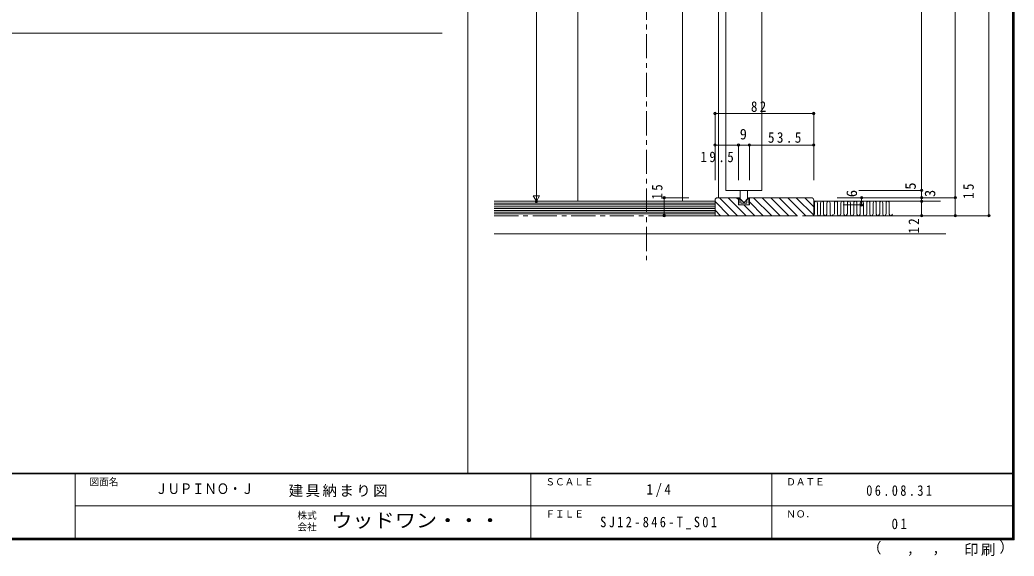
# Model space of a CAD drawing. Units: millimetres at full size, sheet at 1:4; details may follow other scales. Extents: x -800 to 760, y -574 to 557.
# Drawn here: x -66 to 760, y -574 to -129 of the extents above; entities that cross this region are included whole.
import ezdxf
from ezdxf.enums import TextEntityAlignment as Align

# ---------------------------------------------------------------- set-up
doc = ezdxf.new("R2010")
doc.units = ezdxf.units.MM
doc.header["$LTSCALE"] = 4
doc.header["$PDMODE"] = 32
doc.header["$PDSIZE"] = 2
doc.linetypes.add('CHAIN1', pattern=[8, 5, -1, 1, -1])
for name, color, linetype, lineweight in [('0-1_通り芯', 3, 'CHAIN1', 9), ('0-3_仕上', 7, 'Continuous', 18), ('0-A_文字', 7, 'Continuous', 18), ('0-B_寸法', 3, 'Continuous', 9), ('F-0_F-0ﾚｲﾔ', 6, 'Continuous', 18), ('F-1_F-1ﾚｲﾔ', 6, 'Continuous', 18)]:
    doc.layers.add(name, color=color, linetype=linetype, lineweight=lineweight)
doc.layers.add('F-A_F-Aﾚｲﾔ', color=7, linetype='Continuous')
doc.styles.add('HG明朝B', font='')
doc.styles.add('ＭＳ ゴシック', font='')
doc.styles.get('HG明朝B').set_extended_font_data('HG明朝B')
doc.styles.get('ＭＳ ゴシック').set_extended_font_data('MS Gothic')

msp = doc.modelspace()

# ---------------------------------------------------------------- linework, layer by layer
at = {"layer": '0-1_通り芯'}
msp.add_line((454.567, 242.99), (454.567, -328.575), dxfattribs=at)
at = {"layer": '0-3_仕上'}
for p, q in [((306.298, 556.667), (306.298, -505.333)), ((-521.235, -140.238), (284.824, -140.238))]:
    msp.add_line(p, q, dxfattribs=at)
at = {"layer": '0-A_文字', "color": 3, "lineweight": 9}
for p, q in [((683.119, 147.696), (683.119, -271.749)), ((739.119, 147.696), (739.119, -291.749)), ((363.198, 117.696), (363.198, -279.749)), ((711.119, 117.696), (711.119, -276.749)), ((511.567, -206.853), (511.567, -233.035)), ((511.567, -206.853), (593.567, -206.853)), ((593.567, -206.853), (593.567, -233.035)), ((511.567, -233.035), (540.067, -233.035)), ((511.567, -233.035), (511.567, -262.127)), ((531.067, -233.035), (531.067, -262.127)), ((540.067, -233.035), (540.067, -262.127)), ((540.067, -233.035), (593.567, -233.035)), ((593.567, -233.035), (593.567, -262.127)), ((683.119, -270.749), (631.12, -270.749)), ((683.119, -271.749), (683.119, -276.749)), ((363.198, -279.749), (376.405, -279.749)), ((469.338, -291.749), (469.338, -276.749)), ((469.338, -276.749), (489.702, -276.749)), ((683.119, -276.749), (613.138, -276.749)), ((683.119, -276.749), (683.119, -279.749)), ((711.119, -276.749), (683.119, -276.749)), ((683.119, -279.749), (683.119, -291.749)), ((711.119, -276.749), (711.119, -291.749)), ((469.338, -291.749), (489.702, -291.749)), ((739.119, -291.749), (683.119, -291.749))]:
    msp.add_line(p, q, dxfattribs=at)
at = {"layer": '0-A_文字'}
for p, q in [((397.567, 117.696), (397.567, -279.749)), ((484.567, -279.749), (484.567, 117.696)), ((514.567, -276.749), (514.567, 117.696)), ((550.567, 114.696), (550.567, -270.749)), ((550.567, -270.749), (520.567, -270.749)), ((532.567, -270.749), (532.567, -277.649)), ((538.567, -270.749), (538.567, -277.649)), ((328.18, -279.749), (511.567, -279.749)), ((511.567, -278.749), (511.567, -291.749)), ((523.287, -291.749), (511.567, -280.029)), ((513.567, -276.749), (531.067, -276.749)), ((530.358, -291.749), (515.358, -276.749)), ((537.429, -291.749), (522.429, -276.749)), ((531.067, -278.316), (529.5, -276.749)), ((531.067, -276.749), (531.067, -282.749)), ((531.567, -276.749), (531.279, -276.749)), ((532.816, -278.249), (531.567, -276.749)), ((531.567, -278.389), (531.567, -281.249)), ((534.798, -280.328), (532.567, -277.649)), ((532.816, -278.249), (533.067, -278.249)), ((533.067, -278.249), (533.067, -281.249)), ((536.335, -280.328), (538.567, -277.649)), ((538.067, -278.249), (538.067, -281.249)), ((538.317, -278.249), (538.067, -278.249)), ((538.317, -278.249), (539.567, -276.749)), ((539.567, -276.749), (539.854, -276.749)), ((539.567, -278.389), (539.567, -281.249)), ((540.067, -276.749), (540.067, -282.749)), ((591.567, -276.749), (540.067, -276.749)), ((551.571, -291.749), (540.067, -280.245)), ((558.642, -291.749), (543.642, -276.749)), ((565.713, -291.749), (550.713, -276.749)), ((572.784, -291.749), (557.784, -276.749)), ((579.855, -291.749), (564.855, -276.749)), ((586.926, -291.749), (571.926, -276.749)), ((593.567, -291.318), (578.998, -276.749)), ((593.567, -284.247), (586.069, -276.749)), ((593.567, -278.749), (593.567, -291.749)), ((698.797, -279.749), (593.567, -279.749)), ((328.18, -281.249), (511.567, -281.249)), ((328.18, -282.749), (511.567, -282.749)), ((328.18, -284.249), (511.567, -284.249)), ((328.18, -285.749), (511.567, -285.749)), ((328.18, -287.249), (511.567, -287.249)), ((328.18, -288.749), (511.567, -288.749)), ((516.216, -291.749), (511.567, -287.1)), ((540.067, -282.749), (531.067, -282.749)), ((531.124, -281.249), (531.567, -281.249)), ((531.124, -281.249), (531.325, -282.759)), ((538.067, -281.249), (533.067, -281.249)), ((544.5, -291.749), (535.5, -282.749)), ((540.009, -281.249), (539.567, -281.249)), ((540.009, -281.249), (539.808, -282.759)), ((594.051, -281.183), (594.051, -290.436)), ((596.622, -281.183), (596.622, -290.436)), ((599.193, -281.183), (599.193, -290.436)), ((601.764, -281.183), (601.764, -290.436)), ((604.568, -281.183), (604.568, -290.436)), ((607.139, -281.183), (607.139, -290.436)), ((610.719, -281.183), (610.719, -290.436)), ((613.291, -281.183), (613.291, -290.436)), ((616.094, -281.183), (616.094, -290.436)), ((618.665, -281.183), (618.665, -290.436)), ((621.469, -281.183), (621.469, -290.436)), ((624.04, -281.183), (624.04, -290.436)), ((626.843, -281.183), (626.843, -290.436)), ((629.414, -281.183), (629.414, -290.436)), ((632.218, -281.183), (632.218, -290.436)), ((634.789, -281.183), (634.789, -290.436)), ((637.593, -281.183), (637.593, -290.436)), ((640.164, -281.183), (640.164, -290.436)), ((642.967, -281.183), (642.967, -290.436)), ((645.538, -281.183), (645.538, -290.436)), ((648.342, -281.183), (648.342, -290.436)), ((650.913, -281.183), (650.913, -290.436)), ((653.716, -281.183), (653.716, -290.436)), ((656.287, -281.183), (656.287, -290.436)), ((328.18, -290.249), (511.567, -290.249)), ((577.567, -291.749), (499.567, -291.749)), ((683.455, -291.749), (596.177, -291.749)), ((328.18, -306.749), (703.359, -306.749))]:
    msp.add_line(p, q, dxfattribs=at)
at = {"layer": '0-A_文字', "linetype": 'CHAIN1'}
msp.add_line((328.18, -291.749), (703.359, -291.749), dxfattribs=at)
at = {"layer": '0-A_文字'}
for points in [[(550.567, 114.696), (520.567, 114.696), (520.567, -270.749)], [(531.28, -277.486), (531.093, -277.261), (531.093, -276.901)], [(539.853, -277.486), (540.04, -277.261), (540.04, -276.901)]]:
    msp.add_lwpolyline(points, dxfattribs=at)
at = {"layer": '0-A_文字', "color": 3, "lineweight": 9}
msp.add_lwpolyline([(365.796, -275.249), (360.6, -275.249), (363.198, -279.749)], close=True, dxfattribs=at)
at = {"layer": '0-A_文字'}
for centre, radius, start, end in [((513.567, -278.749), 2, 90, 180), ((531.268, -276.927), 0.178, 86.49132, 171.54956), ((529.414, -278.575), 2.16, 4.95135, 30.27519), ((535.567, -279.688), 1, 219.79284, 320.20716), ((541.719, -278.575), 2.16, 149.72484, 175.04866), ((539.865, -276.927), 0.178, 8.45045, 93.5087), ((591.567, -278.749), 2, 0, 90), ((595.337, -281.056), 1.292, 354.36099, 185.63878), ((600.479, -281.056), 1.292, 354.36099, 185.63878), ((605.854, -281.056), 1.292, 354.36099, 185.63878), ((612.005, -281.056), 1.292, 354.36099, 185.63878), ((617.38, -281.056), 1.292, 354.36099, 185.63878), ((622.754, -281.056), 1.292, 354.36099, 185.63878), ((628.129, -281.056), 1.292, 354.36099, 185.63878), ((633.503, -281.056), 1.292, 354.36099, 185.63878), ((638.878, -281.056), 1.292, 354.36099, 185.63878), ((644.253, -281.056), 1.292, 354.36099, 185.63878), ((649.627, -281.056), 1.292, 354.36099, 185.63878), ((655.002, -281.056), 1.292, 354.36099, 185.63878), ((592.766, -290.427), 1.286, 308.5242, 359.60228), ((597.908, -290.427), 1.286, 180.39774, 359.60228), ((603.05, -290.427), 1.286, 180.39774, 359.60228), ((608.425, -290.427), 1.286, 180.39774, 359.60228), ((614.576, -290.427), 1.286, 180.39774, 359.60228), ((619.951, -290.427), 1.286, 180.39774, 359.60228), ((625.325, -290.427), 1.286, 180.39774, 359.60228), ((630.7, -290.427), 1.286, 180.39774, 359.60228), ((636.074, -290.427), 1.286, 180.39774, 359.60228), ((641.449, -290.427), 1.286, 180.39774, 359.60228), ((646.824, -290.427), 1.286, 180.39774, 359.60228), ((652.198, -290.427), 1.286, 180.39774, 359.60228), ((657.573, -290.427), 1.286, 180.39774, 359.60228)]:
    msp.add_arc(centre, radius, start, end, dxfattribs=at)
at = {"layer": '0-A_文字', "color": 3}
for p in [(511.567, -206.853), (593.567, -206.853), (511.567, -233.035), (531.067, -233.035), (540.067, -233.035), (593.567, -233.035), (683.119, -270.749), (363.198, -279.749), (469.338, -276.749), (633.284, -276.749), (683.119, -276.749), (683.119, -279.749), (711.119, -276.749), (469.338, -291.749), (683.119, -291.749), (711.119, -291.749), (739.119, -291.749)]:
    msp.add_point(p, dxfattribs=at)
at = {"layer": '0-A_文字'}
msp.add_point((633.284, -282.749), dxfattribs=at)
at = {"layer": '0-B_寸法'}
for p, q in [((633.284, -276.749), (633.284, -282.749)), ((633.284, -282.749), (618.01, -282.749))]:
    msp.add_line(p, q, dxfattribs=at)
msp.add_point((363.198, -279.749), dxfattribs=at)
at = {"layer": 'F-0_F-0ﾚｲﾔ'}
for p, q in [((758.667, 556.667), (758.667, -560.667)), ((759.333, 556.667), (759.333, -560.667)), ((760, 556.667), (760, -560.667))]:
    msp.add_line(p, q, dxfattribs=at)
at = {"layer": 'F-1_F-1ﾚｲﾔ'}
for p, q in [((760, -505.333), (-800, -505.333)), ((760, -506), (-800, -506)), ((-20, -506), (-20, -559.333)), ((358.666, -506), (358.666, -559.333)), ((558.667, -506), (558.667, -559.333)), ((-20, -532.667), (758.667, -532.667)), ((760, -559.333), (-800, -559.333)), ((760, -560), (-800, -560)), ((760, -560.667), (-800, -560.667))]:
    msp.add_line(p, q, dxfattribs=at)

# ---------------------------------------------------------------- texts
at = {"layer": '0-A_文字', "style": 'ＭＳ ゴシック'}
msp.add_text('9', height=8.798, dxfattribs=at).set_placement((532.067, -231.035), align=Align.BOTTOM_LEFT)
for s, p in [('6', (632.136, -276.3)), ('5', (680.946, -270.116)), ('3', (697.124, -276.21))]:
    msp.add_text(s, height=8.798, rotation=90, dxfattribs=at).set_placement(p, align=Align.BOTTOM_LEFT)
at = {"layer": '0-A_文字', "char_height": 8.798, "attachment_point": 7, "style": 'ＭＳ ゴシック'}
for s, insert in [('\\T1.36;\\W0.9;82', (541.365, -205.656)), ('\\T1.38;\\W0.9;53.5', (555.54, -231.279)), ('\\T1.38;\\W0.9;19.5', (499.434, -247.384))]:
    msp.add_mtext(s, dxfattribs=dict(at, insert=insert))
at = {"layer": '0-A_文字', "char_height": 8.798, "attachment_point": 7, "rotation": 90, "style": 'ＭＳ ゴシック'}
for s, insert in [('\\T1.36;\\W0.9;15', (468.004, -278.347)), ('\\T1.36;\\W0.9;15', (726.588, -277.771)), ('\\T1.36;\\W0.9;12', (681.053, -306.59))]:
    msp.add_mtext(s, dxfattribs=dict(at, insert=insert))
at = {"layer": 'F-A_F-Aﾚｲﾔ', "style": 'ＭＳ ゴシック'}
for s, height, p in [('図面名', 5.865, (-8, -517.333)), ('ＳＣＡＬＥ', 5.865, (370.666, -517.334)), ('ＤＡＴＥ', 5.865, (570.667, -517.334)), ('株式', 5.865, (164.666, -545.2)), ('ＦＩＬＥ', 5.865, (370.666, -544)), ('ＮＯ．', 5.865, (570.667, -544.001)), ('会社', 5.865, (164.666, -554.8)), ('（', 8.798, (637.871, -574.442)), ('）', 8.798, (747.787, -573.884)), (',', 8.798, (670.837, -574.442)), (',', 8.798, (692.026, -574.07))]:
    msp.add_text(s, height=height, dxfattribs=at).set_placement(p, align=Align.BOTTOM_LEFT)
at = {"layer": 'F-A_F-Aﾚｲﾔ'}
for s, height, style, width, p in [('ＪＵＰＩＮＯ・Ｊ', 8.798, 'HG明朝B', 0.85, (46.667, -525.333)), ('ウッドワン・・・', 11.73, 'ＭＳ ゴシック', 1.1, (192.666, -554))]:
    msp.add_text(s, height=height, dxfattribs=dict(at, style=style, width=width)).set_placement(p, align=Align.BOTTOM_LEFT)
at = {"layer": 'F-A_F-Aﾚｲﾔ', "char_height": 8.798, "attachment_point": 7, "style": 'ＭＳ ゴシック'}
for s, insert in [('\\T1.17;建具納まり図', (157.389, -525.333)), ('\\T1.38;\\W0.9;1/4', (454.667, -525.334)), ('\\T1.39;\\W0.85;06.08.31', (637.167, -524.334)), ('\\T1.39;\\W0.85;SJ12-846-T_S01', (416.167, -552)), ('\\T1.36;\\W0.9;01', (658.167, -552.001)), ('\\T1.17;印刷', (718.42, -574.256))]:
    msp.add_mtext(s, dxfattribs=dict(at, insert=insert))

doc.saveas('drawing.dxf')
